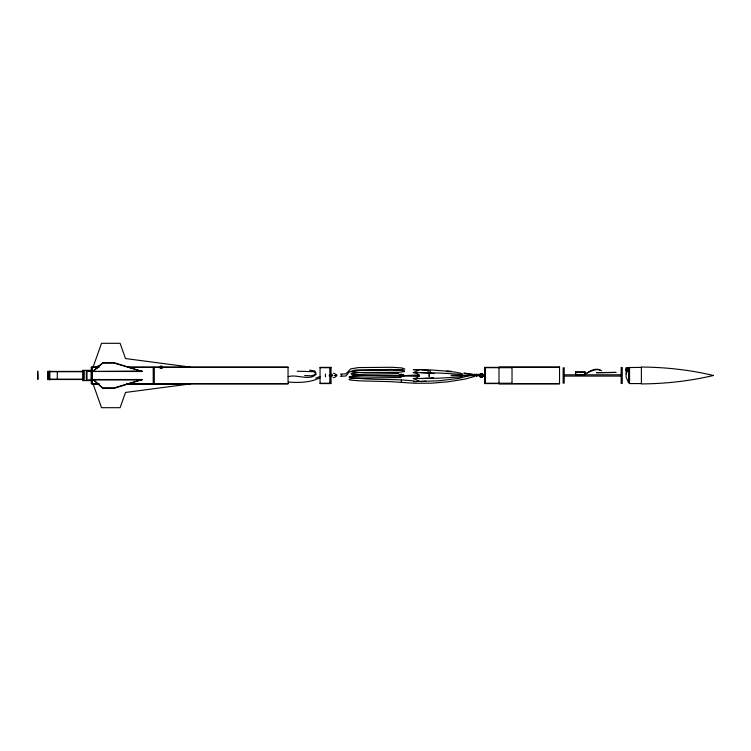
<?xml version="1.0" encoding="UTF-8"?>
<svg xmlns="http://www.w3.org/2000/svg" width="751" height="751" viewBox="0 0 751 751"><rect width="100%" height="100%" fill="white"/><g stroke="black" fill="none" stroke-linecap="round" stroke-linejoin="round"><path stroke-width="1.13" d="M93.086 383.93L101.516 407.69L120.104 407.69L125.511 392.444L190.36 383.911M161.296 367.183C161.653 366.216 161.944 367.568 161.258 366.582M627.104 371.492C625.226 371.632 625.743 366.441 628.089 367.699M404.085 375.65C402.367 376.533 405.512 374.646 403.156 376.026A7.82 7.35 0 0 1 400.396 376.12L399.288 375.547L399.682 374.815A2.891 2.863 0 0 1 401.344 374.411A5.661 5.313 0 0 1 403.747 375.265L404.057 375.697L403.156 376.016A7.82 7.519 0 0 1 400.396 376.138L399.288 375.547L399.682 374.815A2.891 2.891 0 0 1 401.344 374.392A5.661 5.539 0 0 1 403.747 375.256C404.029 376.11 403.428 376.317 403.841 375.265A5.661 5.661 0 0 0 401.344 374.373M98.381 366.732L98.306 366.582M161.728 366.582L161.503 367.267L161.287 366.723M97.546 367.615L97.968 367.314M97.611 366.582L97.883 367.277L98.09 366.582A1.08 0.498 0 0 1 99.235 366.873M399.682 374.833C398.828 375.613 399.156 375.631 400.396 376.11M479.204 375.228L480.358 373.482L482.564 373.482M479.87 375.134L480.969 373.923L482.499 374.214M399.25 375.322L399.682 374.862A2.891 2.722 0 0 1 401.344 374.467M97.592 366.91L98.09 366.741M93.086 367.089L101.516 343.31L120.104 343.31L125.511 358.556L190.36 367.089M627.094 371.191L628.287 368.206M626.127 373.876L628.512 368.159M309.496 370.14L314.876 371.013L315.871 373.247L315.317 374.467L311.515 375.8L304.718 375.556M315.871 374.467C309.496 381.198 296.523 373.848 288.187 376.711M161.043 366.582C160.404 366.572 160.836 367.615 161.258 366.366M161.043 366.366L161.043 367.192L160.564 366.619M330.778 375.894L331.933 375.791L330.778 375.791M335.387 375.143L336.683 375.031L336.683 375.894L335.387 375.791L335.387 375.143L336.683 375.143M575.66 372.008L575.66 374.815L575.66 372.008L584.954 372.008L584.954 374.815L584.954 372.008M93.105 371.097L102.84 362.667L114.077 362.667L142.174 371.473L93.105 371.473L142.174 371.097M93.105 371.473L102.84 363.043L114.077 363.043L142.183 371.473M462.118 376.251L462.015 376.335A1.07 0.845 -59.6 0 0 462.325 375.96M482.489 376.711L480.959 377.011L479.87 375.81M462.128 374.402L462.532 374.026A0.967 0.516 -24 0 1 462.306 374.467M449.239 371.341L432.548 370.036L413.35 369.642L419.124 370.083L413.35 372.618L438.631 372.994L458.467 374.176A20.549 10.27 0 0 1 461.762 374.646L462.015 374.477M160.648 366.863L160.695 367.014A1.08 0.498 0 0 0 162.225 366.629A1.08 0.498 0 0 0 160.611 366.197A1.08 0.498 0 0 0 160.611 367.061M335.03 377.34L333.284 377.687M482.564 377.453L480.565 377.556L479.241 375.941M315.72 378.194L319.935 376.504M319.935 377.8C310.191 382.7 299.114 382.775 288.478 382.099M474.256 374.373L461.105 377.687M586.907 372.928C591.131 370.281 596.932 367.286 601.57 370.797M93.105 379.518L102.84 387.948L114.077 387.948L142.183 379.518L114.077 388.323L102.84 388.323L93.105 379.518L142.174 379.518M586.559 373.482C590.464 370.881 597.852 368.168 600.415 370.45M461.762 377.509A20.549 20.549 0 0 1 458.457 378.42L438.631 380.823L413.35 381.555L416.082 381.639L419.124 381.114L413.35 378.579C420.109 378.401 420.109 372.796 413.35 372.618M333.266 373.247L335.021 373.585M401.175 377.5L359.438 378.044L350.154 378.701L348.943 379.386L350.51 380.09L359.504 380.841L390.295 381.649L414.449 383.245L431.337 383.198L447.99 381.818L464.644 379.161L474.256 376.533L474.256 374.383M425.798 381.132L421.076 381.555M160.986 366.751L160.583 366.798M421.076 378.579L428.652 378.175A38.592 19.301 0 0 0 433.355 377.706M419.509 375.106L404.066 375.603L419.509 376.091M340.344 374.092L341.067 374.082M340.344 376.251L341.067 376.242M480.011 376.448L480.584 376.439M480.152 374.28L480.668 374.27M480.152 376.439L480.668 376.439M419.509 375.35L404.066 375.603L419.509 375.847M352.219 375.275L401.916 375.275M451.248 375.275L484.761 375.247M401.916 375.65L352.219 375.65M413.35 378.579L438.631 378.213L458.467 377.021A20.549 10.27 0 0 0 461.762 376.551L462.532 377.171M97.63 366.704L91.331 367.061L91.331 383.921L99.226 383.93M127.632 367.061L288.055 367.061L288.055 383.921L126.806 383.911M91.331 367.38L97.189 367.38M127.632 367.38L288.055 367.38M559.533 367.361L484.564 367.361L484.564 383.573L559.533 383.573M641.382 367.38L626.212 367.586L626.099 377.058L628.559 382.916L628.559 368.065M320.057 367.69L330.862 367.69M484.564 367.69L512.022 367.69M628.089 367.915L626.681 368.065L626.785 371.304M91.678 371.003L86.985 371.003L86.985 379.903L91.678 379.922M82.619 371.407L47.576 371.407L47.576 379.508L82.619 379.518M87.003 371.36L91.678 371.36M47.576 371.726L82.619 371.726M575.444 372.224L585.17 372.224M575.444 374.599L585.17 374.599M564.217 374.805L621.161 374.805M330.778 375.031L331.933 375.143L330.778 375.143M332.749 375.359L330.844 375.359L332.749 375.575M334.561 375.359L336.467 375.359L334.561 375.575M484.761 375.678L451.248 375.65M335.387 375.791L336.683 375.791M564.217 376.101L621.161 376.101M47.576 379.199L82.619 379.199M93.105 379.893L142.174 379.893M320.057 383.235L330.862 383.235M484.564 383.235L512.022 383.235M91.331 383.601L98.362 383.601M127.632 383.601L288.055 383.601M641.382 383.573L629.554 383.573L629.554 367.408M93.152 384.118L99.132 384.118M127.032 384.118L188.801 384.118M482.574 374.589L475.993 374.43M482.564 375.021L475.974 374.862M446.46 371.172L451.398 371.304M446.451 371.604L451.379 371.736M297.218 371.219L313.58 371.698L314.876 372.308L315.871 374.542M421.076 372.618L428.652 373.022A38.592 19.301 0 0 1 434.059 373.585M414.449 381.086C392.829 378.307 369.933 380.71 348.971 377.04C365.493 374.317 382.907 376.72 399.551 375.8M398.753 373.444L364.197 372.843L351.036 371.717L357.532 370.487L396.19 370.234L404.808 369.041L402.02 367.934L391.881 367.286L358.565 367.577L350.717 368.872L345.967 373.829L341.733 374.073L341.733 376.213L345.967 375.998L349.243 371.952L355.082 370.027L391.881 369.445L404.536 370.806L404.367 371.576L398.884 372.289L360.32 372.524L353.13 373.069L351.036 373.885L364.197 375.012L398.753 375.603M476.322 374.233L476.876 374.27M476.322 376.392L476.876 376.429M421.076 369.642L428.652 370.44A38.592 38.592 0 0 1 429.91 370.656M472.717 374.233L464.09 373.003M472.679 374.665L464.005 373.425M451.417 371.604L456.448 372.355M457.35 372.515L458.467 372.749A20.549 20.549 0 0 1 461.762 373.688M622.241 367.38L622.241 383.554M621.161 367.38L621.161 383.554M564.217 367.69L564.217 383.235M563.137 367.69L563.137 383.235M512.022 367.361L512.022 383.573M485.353 367.69L485.353 383.235M483.484 374.411L483.484 376.523M482.33 374.251L482.33 376.411M474.66 374.242L474.66 375.106M474.66 375.894L474.66 376.364M430.248 371.172L430.248 372.834M429.356 374.571L429.356 376.354M429.028 374.571L429.028 376.354M428.089 371.172L428.089 372.834M401.372 380.034L401.372 382.165M335.5 375.031L335.5 375.894M331.82 375.031L331.82 375.894M331.726 374.411L331.726 376.523M330.628 367.859L330.628 383.076M329.849 367.859L329.849 383.076M329.332 374.824L329.332 376.11M325.446 374.045L325.446 376.88M154.293 367.38L154.293 383.601M153.213 367.38L153.213 383.601M98.306 366.366L98.306 366.882M98.09 366.366L98.09 366.882M92.42 367.38L92.42 383.601M86.337 371.022L86.337 379.903M83.971 370.59L83.971 380.335M83.69 370.59L83.69 380.335M57.301 371.745L57.301 379.189M49.735 371.163L49.735 379.762M49.519 371.163L49.519 379.762M48.655 371.745L48.655 379.189M37.879 371.266L37.879 379.433L37.55 371.266M97.245 368.215A1.08 0.498 0 0 1 98.043 367.483A1.08 0.498 0 0 1 97.114 367.014A1.08 0.498 0 0 1 98.043 366.526M97.245 367.83A1.08 0.498 0 0 1 98.043 367.098M98.043 367.117A1.08 0.498 0 0 1 97.151 366.507A1.08 0.498 0 0 1 98.597 366.169A1.08 0.498 0 0 1 99.141 366.873M461.978 374.918A1.07 0.845 59.6 0 1 462.325 375.237M97.339 366.601L99.057 366.629L97.358 366.544M160.292 366.601L162.009 366.629L160.301 366.544M160.498 367.568L161.794 367.615L160.686 367.38A1.08 0.498 0 0 0 162.225 367.014A1.08 0.498 0 0 0 160.611 366.582A1.08 0.498 0 0 0 160.611 367.446L160.526 367.511M160.498 366.995L160.686 367.192A1.08 0.498 0 0 1 162.225 367.586A1.08 0.498 0 0 1 160.611 368.018A1.08 0.498 0 0 1 160.611 367.164L160.573 367.089M713.45 375.481C689.84 381.048 665.621 383.77 641.382 383.911L641.382 367.051C665.621 367.183 689.84 369.905 713.45 375.481M559.533 367.032L499.002 367.032L499.002 383.892L559.533 383.892L559.533 367.032M330.862 367.361L320.057 367.361L320.057 383.573L330.862 383.573L330.862 367.361M91.303 370.337L82.657 370.337L82.657 380.597L91.303 380.597L91.303 370.337M615.867 372.44L596.416 372.656L615.867 372.44M160.611 368.403A1.08 0.498 0 0 0 162.225 367.971A1.08 0.498 0 0 0 160.611 367.549A1.08 0.498 0 0 0 160.611 368.403M400.396 376.148A7.82 7.651 0 0 0 403.146 375.988A7.82 7.82 0 0 1 400.396 376.157"/></g></svg>
